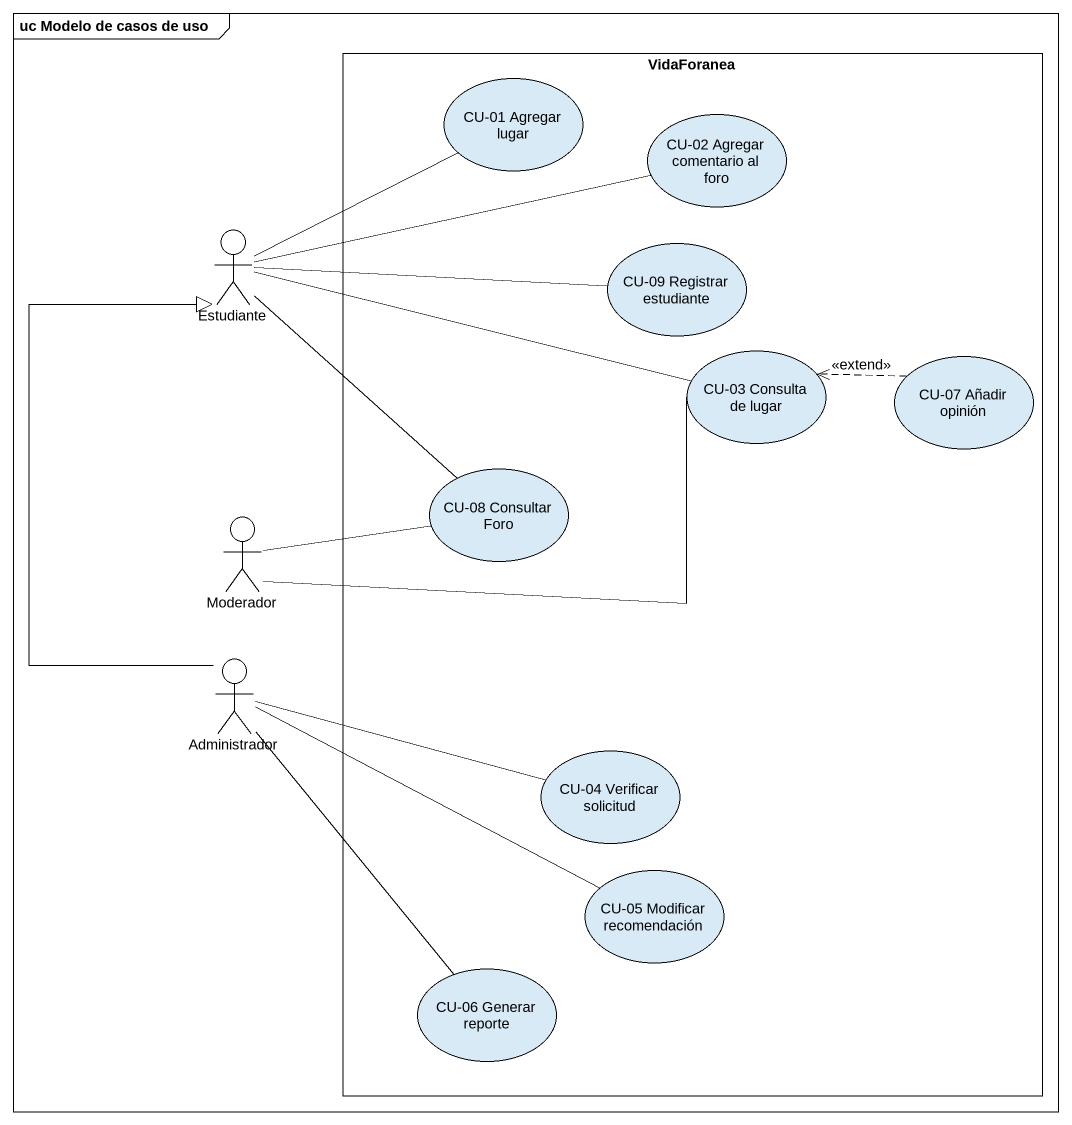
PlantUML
@startuml
mainframe uc Modelo de casos de uso
rectangle VidaForanea {
  usecase "CU-01 Agregar lugar" as CU_01_Agregar_lugar
  usecase "CU-02 Agregar comentario al foro" as CU_02_Agregar_comentario_al
  usecase "CU-09 Registrar estudiante" as CU_09_Registrar_estudiante
  usecase "CU-03 Consulta de lugar" as CU_03_Consulta_de_lugar
  usecase "CU-07 Añadir opinión" as CU_07_Añadir_opinión
  usecase "CU-08 Consultar Foro" as CU_08_Consultar_Foro
  usecase "CU-04 Verificar solicitud" as CU_04_Verificar_solicitud
  usecase "CU-05 Modificar recomendación" as CU_05_Modificar
  usecase "CU-06 Generar reporte" as CU_06_Generar_reporte
}
actor Estudiante
actor Moderador
actor Administrador
Estudiante -right- CU_01_Agregar_lugar
Estudiante -right- CU_02_Agregar_comentario_al
Estudiante -right- CU_09_Registrar_estudiante
Estudiante -right- CU_03_Consulta_de_lugar
Estudiante -- CU_08_Consultar_Foro
CU_07_Añadir_opinión .left.> CU_03_Consulta_de_lugar : <<extend>>
Moderador -right- CU_03_Consulta_de_lugar
Moderador -right- CU_08_Consultar_Foro
Administrador -up-|> Estudiante
Administrador -right- CU_04_Verificar_solicitud
Administrador -right- CU_05_Modificar
Administrador -- CU_06_Generar_reporte
@enduml
